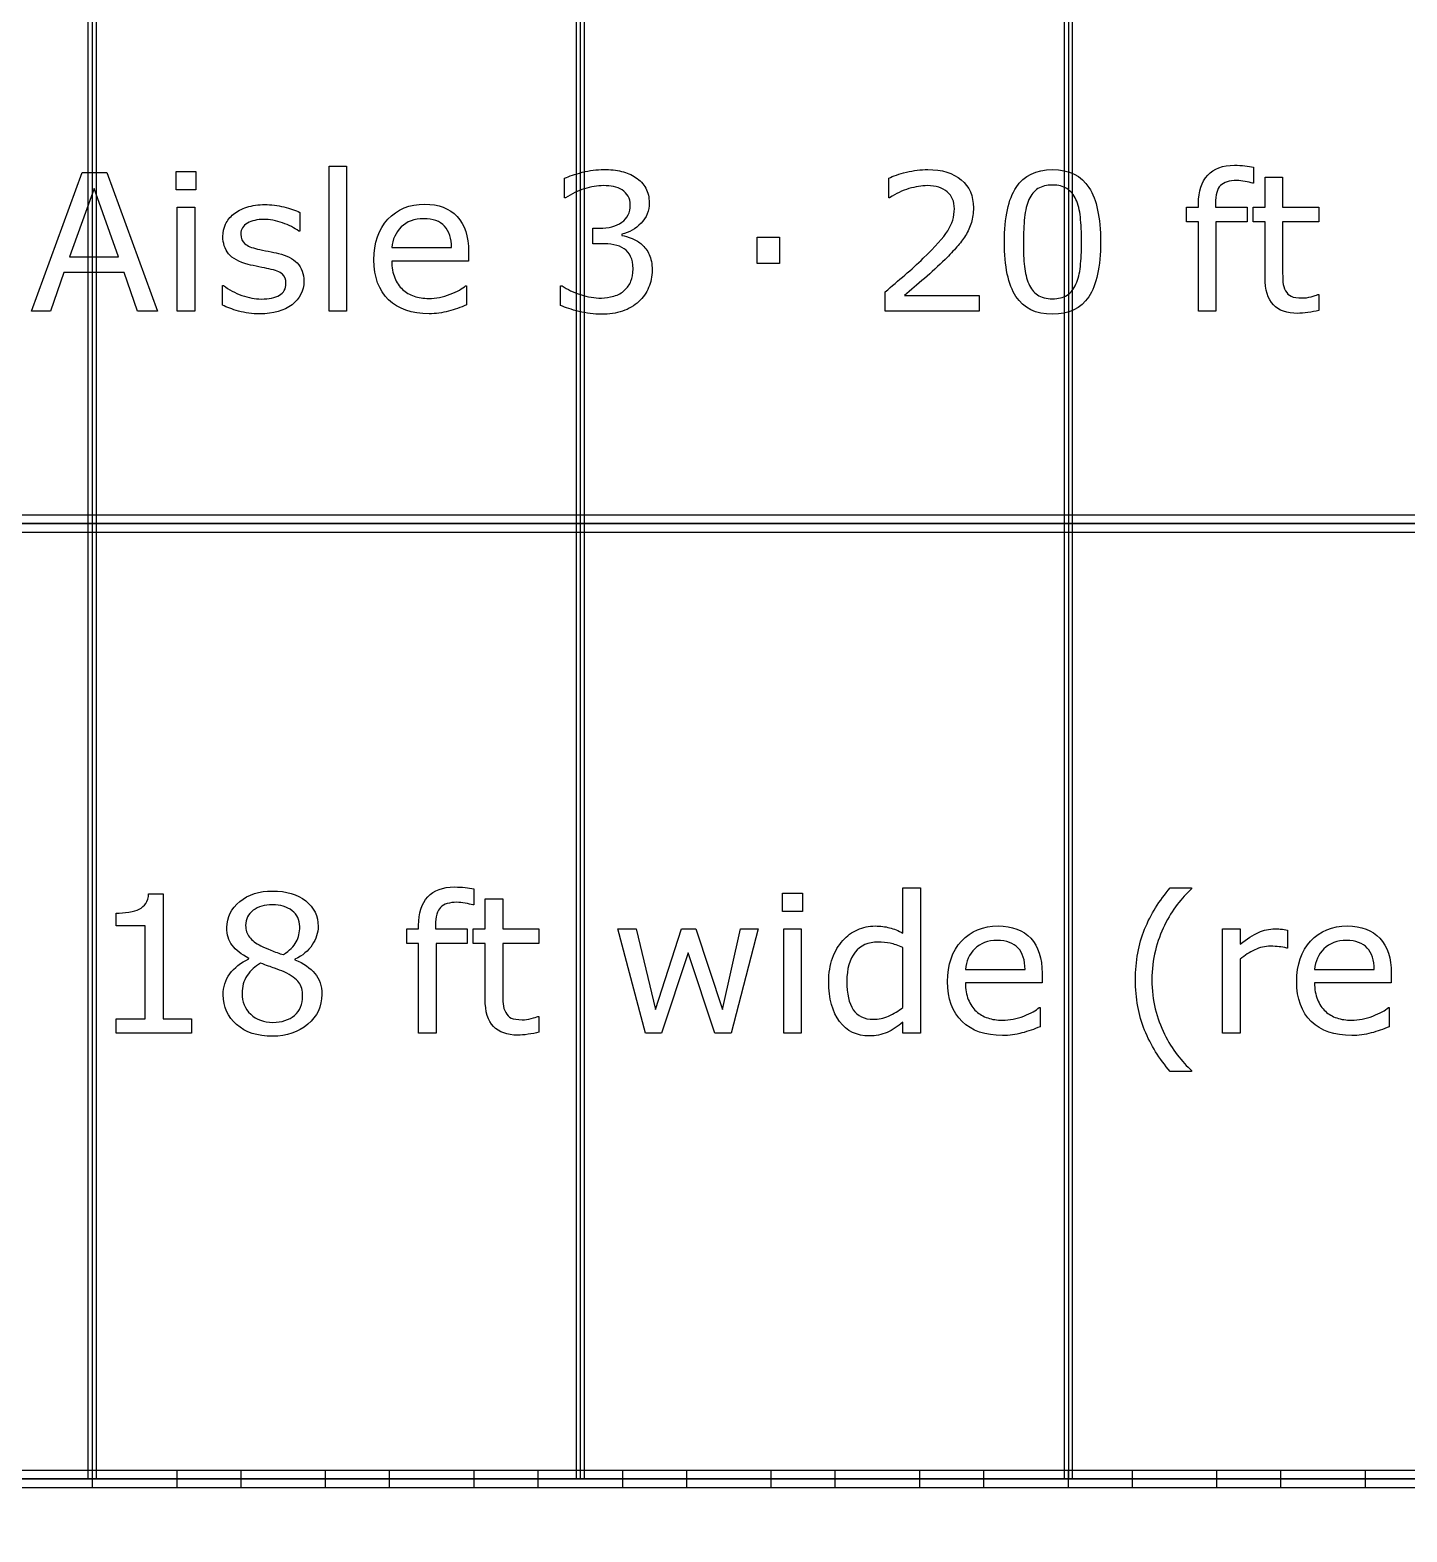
# Model space of a CAD drawing. Extents: x -13 to 750, y 12 to 2314.
# Drawn here: x 139.1 to 204, y 2009.4 to 2080.1 of the extents above; entities that cross this region are included whole.
import ezdxf

# ---------------------------------------------------------------- set-up
doc = ezdxf.new("R2010")
doc.units = 0
doc.layers.get('0').update_dxf_attribs({"linetype": 'CONTINUOUS'})

msp = doc.modelspace()

# ---------------------------------------------------------------- linework, layer by layer
at = {"color": 7}
for points in [[(141.80078, 2269.89), (141.80078, 2011.89), (142.19922, 2011.89), (142.19922, 2269.89)], [(164.80078, 2269.89), (164.80078, 2011.89), (165.19922, 2011.89), (165.19922, 2269.89)], [(187.80078, 2269.89), (187.80078, 2011.89), (188.19922, 2011.89), (188.19922, 2269.89)], [(44, 2082.89), (268, 2082.89), (268, 2056.89), (44, 2056.89)], [(153.9939, 2066.89), (153.16772, 2066.89), (153.16772, 2073.72789), (153.9939, 2073.72789)], [(145.073, 2066.89), (144.14575, 2066.89), (143.50415, 2068.71373), (140.67407, 2068.71373), (140.03247, 2066.89), (139.14917, 2066.89), (141.53101, 2073.43346), (142.69116, 2073.43346)], [(146.88794, 2072.62047), (145.9563, 2072.62047), (145.9563, 2073.4774), (146.88794, 2073.4774)], [(143.23608, 2069.4608), (142.08911, 2072.6732), (140.93774, 2069.4608)], [(146.83521, 2066.89), (146.00903, 2066.89), (146.00903, 2071.79869), (146.83521, 2071.79869)], [(174.38892, 2069.13561), (173.33862, 2069.13561), (173.33862, 2070.37926), (174.38892, 2070.37926)], [(189.51489, 2070.16393)], [(167.90261, 2070.04082)], [(151.97681, 2068.30504)], [(188.35912, 2068.16881)], [(43.599609, 2057.29039), (43.599609, 2011.48961), (268.40039, 2011.48961), (268.40039, 2057.29039)], [(44, 2056.89), (268, 2056.89), (268, 2011.89), (44, 2011.89)], [(44.400391, 2056.48961), (267.59961, 2056.48961), (267.59961, 2012.29039), (44.400391, 2012.29039)], [(175.46558, 2038.62047), (174.53394, 2038.62047), (174.53394, 2039.4774), (175.46558, 2039.4774)], [(151.78345, 2037.90855)], [(173.38696, 2037.79869), (172.10815, 2032.89), (171.34351, 2032.89), (170.08228, 2036.67369), (168.82983, 2032.89), (168.06958, 2032.89), (166.77759, 2037.79869), (167.63892, 2037.79869), (168.53979, 2033.99742), (169.76587, 2037.79869), (170.44702, 2037.79869), (171.70386, 2033.99742), (172.5564, 2037.79869)], [(175.41284, 2032.89), (174.58667, 2032.89), (174.58667, 2037.79869), (175.41284, 2037.79869)], [(151.91968, 2034.63023)], [(152.82495, 2034.71372)], [(180.20288, 2034.09847)], [(142, 2012.29039), (142, 2011.48961), (146, 2011.48961), (146, 2012.29039)], [(149, 2012.29039), (149, 2011.48961), (153, 2011.48961), (153, 2012.29039)], [(156, 2012.29039), (156, 2011.48961), (160, 2011.48961), (160, 2012.29039)], [(163, 2012.29039), (163, 2011.48961), (167, 2011.48961), (167, 2012.29039)], [(170, 2012.29039), (170, 2011.48961), (174, 2011.48961), (174, 2012.29039)], [(177, 2012.29039), (177, 2011.48961), (181, 2011.48961), (181, 2012.29039)], [(184, 2012.29039), (184, 2011.48961), (188, 2011.48961), (188, 2012.29039)], [(191, 2012.29039), (191, 2011.48961), (195, 2011.48961), (195, 2012.29039)], [(198, 2012.29039), (198, 2011.48961), (202, 2011.48961), (202, 2012.29039)], [(44, 2011.89), (268, 2011.89), (268, 1867.89), (44, 1867.89)]]:
    msp.add_lwpolyline(points, close=True, dxfattribs=at)
for points in [[(142, 2269.89), (142, 2011.89)], [(165, 2269.89), (165, 2011.89)], [(188, 2269.89), (188, 2011.89)], [(196.72637, 2073.68394), (196.72632, 2072.92809)], [(164.30784, 2072.23807), (164.26394, 2072.23807), (164.26394, 2073.15653)], [(179.57886, 2072.23814), (179.53496, 2072.23814), (179.53496, 2073.161)], [(197.26685, 2068.49395), (197.26685, 2071.10431), (196.70874, 2071.10431), (196.70874, 2071.79864), (197.26685, 2071.79864), (197.26685, 2073.20929), (198.09302, 2073.20929), (198.09302, 2071.79864), (199.7981, 2071.79864), (199.7981, 2071.10431), (198.09302, 2071.10431), (198.09302, 2068.86749)], [(196.72632, 2072.92809), (196.68242, 2072.92809)], [(194.92901, 2071.96564), (194.92901, 2071.79865), (196.41875, 2071.79865), (196.41875, 2071.10432), (194.95537, 2071.10432), (194.95537, 2066.89), (194.1292, 2066.89), (194.1292, 2071.10436), (193.57109, 2071.10436), (193.57109, 2071.79869), (194.1292, 2071.79869), (194.1292, 2071.96129)], [(151.7834, 2071.54822), (151.7834, 2070.66492), (151.7395, 2070.66492)], [(165.98216, 2070.07601), (165.58665, 2070.07601), (165.58665, 2070.8055), (165.89427, 2070.8055)], [(166.95778, 2070.52859), (166.95778, 2070.46709)], [(156.12085, 2069.89146), (158.93335, 2069.89146)], [(159.7375, 2069.70689), (159.73755, 2069.25865)], [(159.73755, 2069.25865), (156.12085, 2069.25865)], [(148.14038, 2067.18443), (148.14038, 2068.11168), (148.18428, 2068.11168)], [(159.59692, 2068.08971), (159.64082, 2068.08971), (159.64082, 2067.18883)], [(164.07495, 2067.16686), (164.07495, 2068.08531), (164.14085, 2068.08531)], [(183.802, 2066.89), (179.37231, 2066.89), (179.37231, 2067.80846)], [(180.28201, 2067.64146), (183.80203, 2067.64146), (183.802, 2066.89)], [(199.75417, 2067.67654), (199.79807, 2067.67654), (199.7981, 2066.93395)], [(180.20288, 2037.60093), (180.20288, 2039.72788), (181.02905, 2039.72788), (181.02905, 2032.89)], [(192.802, 2039.72789), (193.80835, 2039.72789), (193.80835, 2039.68399)], [(144.66431, 2039.45539), (145.34546, 2039.45539), (145.34546, 2033.55793), (146.6814, 2033.55793), (146.6814, 2032.89)], [(160.51978, 2034.49395), (160.51978, 2037.10431), (159.96167, 2037.10431), (159.96167, 2037.79864), (160.51978, 2037.79864), (160.51978, 2039.20929), (161.34595, 2039.20929), (161.34595, 2037.79864), (163.05103, 2037.79864), (163.05103, 2037.10431), (161.34595, 2037.10431), (161.34595, 2034.86749)], [(159.9793, 2039.68394), (159.97925, 2038.92809)], [(146.6814, 2032.89), (143.1394, 2032.89), (143.1394, 2033.55797), (144.50171, 2033.55797), (144.50171, 2037.94371), (143.1394, 2037.94371), (143.1394, 2038.54137)], [(159.97925, 2038.92809), (159.93535, 2038.92809)], [(158.18193, 2037.96564), (158.18193, 2037.79865), (159.67168, 2037.79865), (159.67168, 2037.10432), (158.2083, 2037.10432), (158.2083, 2032.89), (157.38213, 2032.89), (157.38213, 2037.10436), (156.82402, 2037.10436), (156.82402, 2037.79869), (157.38213, 2037.79869), (157.38213, 2037.96129)], [(196.09355, 2036.37486), (196.09355, 2032.89), (195.26737, 2032.89), (195.26737, 2037.79869), (196.09355, 2037.79869), (196.09355, 2037.07359)], [(198.33036, 2037.74589), (198.33032, 2036.89781)], [(180.20288, 2034.0985), (180.20288, 2036.91539)], [(198.33032, 2036.89781), (198.28642, 2036.89781)], [(149.38403, 2036.38365), (149.38403, 2036.41005)], [(151.55933, 2036.37489), (151.55933, 2036.34849)], [(183.14722, 2035.89146), (185.95972, 2035.89146)], [(186.76387, 2035.70689), (186.76392, 2035.25865)], [(199.60034, 2035.89146), (202.41284, 2035.89146)], [(203.217, 2035.70689), (203.21704, 2035.25865)], [(186.76392, 2035.25865), (183.14722, 2035.25865)], [(203.21704, 2035.25865), (199.60034, 2035.25865)], [(186.62329, 2034.08971), (186.66719, 2034.08971), (186.66719, 2033.18883)], [(203.07642, 2034.08971), (203.12032, 2034.08971), (203.12032, 2033.18883)], [(163.0071, 2033.67654), (163.051, 2033.67654), (163.05103, 2032.93395)], [(181.02905, 2032.89), (180.20288, 2032.89), (180.20288, 2033.40416)], [(193.80835, 2031.07945), (192.802, 2031.07945)], [(193.80835, 2031.12344), (193.80835, 2031.07945)]]:
    msp.add_lwpolyline(points, dxfattribs=at)
for points in [[(194.56426, 2073.30162), (194.8543, 2073.6151), (195.273243, 2073.77184), (195.82109, 2073.77184)], [(195.82109, 2073.77184), (196.005663, 2073.77184), (196.171193, 2073.76304), (196.31768, 2073.74544)], [(196.31768, 2073.74544), (196.467093, 2073.72784), (196.603323, 2073.70734), (196.72637, 2073.68394)], [(164.26394, 2073.15653), (164.471947, 2073.25907), (164.7488, 2073.35282), (165.0945, 2073.43778)], [(165.0945, 2073.43778), (165.443133, 2073.525673), (165.780047, 2073.56962), (166.10524, 2073.56962)], [(166.10524, 2073.56962), (166.42458, 2073.56962), (166.70583, 2073.54032), (166.94899, 2073.48172)], [(166.94899, 2073.48172), (167.192157, 2073.42312), (167.411883, 2073.32937), (167.60817, 2073.20047)], [(167.60817, 2073.20047), (167.81911, 2073.059843), (167.97878, 2072.88992), (168.08718, 2072.6907)], [(179.53496, 2073.161), (179.742967, 2073.263533), (180.019823, 2073.357283), (180.36553, 2073.44225)], [(180.36553, 2073.44225), (180.714163, 2073.52721), (181.051077, 2073.56969), (181.37627, 2073.56969)], [(181.37627, 2073.56969), (182.04717, 2073.56969), (182.57305, 2073.40709), (182.95391, 2073.08189)], [(182.95391, 2073.08189), (183.33477, 2072.75963), (183.5252, 2072.321643), (183.5252, 2071.76793)], [(185.53784, 2072.73033), (185.904053, 2073.28697), (186.475343, 2073.56529), (187.25171, 2073.56529)], [(187.25171, 2073.56529), (188.036863, 2073.56529), (188.609617, 2073.282577), (188.96997, 2072.71715)], [(194.1292, 2071.96129), (194.1292, 2072.544297), (194.27422, 2072.991073), (194.56426, 2073.30162)], [(195.93975, 2073.05109), (195.585257, 2073.05109), (195.327443, 2072.97199), (195.16631, 2072.81379)], [(196.32647, 2073.00719), (196.179983, 2073.036457), (196.051077, 2073.05109), (195.93975, 2073.05109)], [(196.68242, 2072.92809), (196.5916, 2072.954423), (196.47295, 2072.98079), (196.32647, 2073.00719)], [(165.19554, 2072.65995), (164.88206, 2072.560343), (164.58616, 2072.419717), (164.30784, 2072.23807)], [(166.08323, 2072.80936), (165.80491, 2072.80936), (165.509013, 2072.759557), (165.19554, 2072.65995)], [(166.57102, 2072.76546), (166.427467, 2072.794727), (166.26487, 2072.80936), (166.08323, 2072.80936)], [(166.97532, 2072.60726), (166.849347, 2072.683427), (166.71458, 2072.73616), (166.57102, 2072.76546)], [(167.25657, 2072.31282), (167.18919, 2072.43294), (167.09544, 2072.531087), (166.97532, 2072.60726)], [(167.35765, 2071.89974), (167.35765, 2072.05794), (167.323957, 2072.195633), (167.25657, 2072.31282)], [(168.08718, 2072.6907), (168.19558, 2072.49148), (168.24978, 2072.25857), (168.24978, 2071.99197)], [(180.48853, 2072.66881), (180.177983, 2072.575057), (179.87476, 2072.4315), (179.57886, 2072.23814)], [(181.35425, 2072.80943), (181.08765, 2072.80943), (180.799077, 2072.762557), (180.48853, 2072.66881)], [(182.29028, 2072.51939), (182.067627, 2072.71275), (181.755617, 2072.80943), (181.35425, 2072.80943)], [(182.62866, 2071.72398), (182.62866, 2072.063827), (182.515867, 2072.328963), (182.29028, 2072.51939)], [(184.98853, 2070.15514), (184.98853, 2071.318227), (185.171633, 2072.176623), (185.53784, 2072.73033)], [(186.56616, 2072.66881), (186.387453, 2072.55455), (186.245363, 2072.381697), (186.13989, 2072.15025)], [(187.25171, 2072.8402), (186.976317, 2072.8402), (186.7478, 2072.78307), (186.56616, 2072.66881)], [(187.93286, 2072.66881), (187.75708, 2072.78307), (187.53003, 2072.8402), (187.25171, 2072.8402)], [(188.35474, 2072.15904), (188.2522, 2072.384627), (188.111573, 2072.55455), (187.93286, 2072.66881)], [(188.96997, 2072.71715), (189.33325, 2072.15465), (189.51489, 2071.303577), (189.51489, 2070.16393)], [(195.16631, 2072.81379), (195.00811, 2072.658517), (194.92901, 2072.3758), (194.92901, 2071.96564)], [(148.66767, 2071.46912), (148.831737, 2071.606813), (149.039747, 2071.715213), (149.2917, 2071.79432)], [(149.2917, 2071.79432), (149.54658, 2071.876347), (149.83076, 2071.91736), (150.14424, 2071.91736)], [(150.14424, 2071.91736), (150.437207, 2071.91736), (150.733103, 2071.88074), (151.03193, 2071.8075)], [(151.03193, 2071.8075), (151.33369, 2071.737187), (151.58418, 2071.65076), (151.7834, 2071.54822)], [(155.93623, 2071.2274), (156.375683, 2071.69908), (156.95283, 2071.93492), (157.66767, 2071.93492)], [(157.66767, 2071.93492), (158.329783, 2071.93492), (158.83955, 2071.74156), (159.19697, 2071.35484)], [(166.95774, 2071.08235), (167.224347, 2071.26985), (167.35765, 2071.542313), (167.35765, 2071.89974)], [(168.24978, 2071.99197), (168.24978, 2071.62869), (168.120873, 2071.31082), (167.86306, 2071.03836)], [(182.31665, 2070.68248), (182.524657, 2071.004747), (182.62866, 2071.351913), (182.62866, 2071.72398)], [(183.5252, 2071.76793), (183.5252, 2071.518903), (183.492967, 2071.285993), (183.4285, 2071.0692)], [(186.13989, 2072.15025), (186.040283, 2071.933457), (185.971437, 2071.650743), (185.93335, 2071.30211)], [(188.56567, 2071.32408), (188.530537, 2071.652207), (188.460227, 2071.930527), (188.35474, 2072.15904)], [(148.1623, 2070.41883), (148.1623, 2070.620977), (148.203317, 2070.811407), (148.28535, 2070.99012)], [(148.28535, 2070.99012), (148.37031, 2071.168827), (148.49775, 2071.328493), (148.66767, 2071.46912)], [(149.31812, 2071.04285), (149.110107, 2070.928597), (149.0061, 2070.75721), (149.0061, 2070.52869)], [(150.08276, 2071.21863), (149.781007, 2071.21863), (149.526127, 2071.160037), (149.31812, 2071.04285)], [(150.97046, 2071.05604), (150.6687, 2071.164433), (150.3728, 2071.21863), (150.08276, 2071.21863)], [(151.7395, 2070.66492), (151.528567, 2070.820193), (151.27222, 2070.950567), (150.97046, 2071.05604)], [(155.28144, 2069.31578), (155.28144, 2070.118513), (155.499703, 2070.75572), (155.93623, 2071.2274)], [(156.5647, 2070.86266), (156.303953, 2070.601913), (156.156003, 2070.27818), (156.12085, 2069.89146)], [(157.62378, 2071.25377), (157.1814, 2071.25377), (156.828373, 2071.1234), (156.5647, 2070.86266)], [(158.60376, 2070.89781), (158.389893, 2071.135117), (158.063233, 2071.25377), (157.62378, 2071.25377)], [(158.93335, 2069.89146), (158.930683, 2070.32506), (158.82082, 2070.66051), (158.60376, 2070.89781)], [(159.19697, 2071.35484), (159.557323, 2070.968127), (159.7375, 2070.41881), (159.7375, 2069.70689)], [(165.89427, 2070.8055), (166.339583, 2070.8055), (166.694073, 2070.897783), (166.95774, 2071.08235)], [(167.86306, 2071.03836), (167.608173, 2070.768827), (167.306413, 2070.598903), (166.95778, 2070.52859)], [(183.4285, 2071.0692), (183.366967, 2070.855333), (183.27468, 2070.65172), (183.15164, 2070.45836)], [(185.93335, 2071.30211), (185.898217, 2070.953477), (185.88065, 2070.571153), (185.88065, 2070.15514)], [(188.62277, 2070.16393), (188.62277, 2070.609237), (188.603737, 2070.995953), (188.56567, 2071.32408)], [(148.43037, 2069.60145), (148.251657, 2069.824103), (148.1623, 2070.096563), (148.1623, 2070.41883)], [(149.0061, 2070.52869), (149.0061, 2070.326543), (149.06909, 2070.1742), (149.19507, 2070.07166)], [(166.95778, 2070.46709), (167.098407, 2070.443623), (167.25954, 2070.393817), (167.44118, 2070.31767)], [(167.44118, 2070.31767), (167.62282, 2070.24443), (167.77663, 2070.152147), (167.90261, 2070.04082)], [(181.16089, 2069.38609), (181.72339, 2069.931017), (182.108643, 2070.363147), (182.31665, 2070.68248)], [(183.15164, 2070.45836), (183.03738, 2070.27672), (182.902613, 2070.09801), (182.74734, 2069.92223)], [(185.52905, 2067.58873), (185.168703, 2068.14537), (184.98853, 2069.00084), (184.98853, 2070.15514)], [(185.88065, 2070.15514), (185.88065, 2069.698107), (185.89675, 2069.31578), (185.92895, 2069.00816)], [(188.56567, 2069.00377), (188.603737, 2069.326037), (188.62277, 2069.712757), (188.62277, 2070.16393)], [(189.51489, 2070.16393), (189.51489, 2068.989123), (189.33032, 2068.12633), (188.96118, 2067.57555)], [(149.34883, 2069.10047), (148.918163, 2069.21473), (148.61201, 2069.381723), (148.43037, 2069.60145)], [(149.19507, 2070.07166), (149.318117, 2069.96912), (149.517333, 2069.885623), (149.79272, 2069.82117)], [(149.79272, 2069.82117), (149.945067, 2069.786037), (150.11499, 2069.75088), (150.30249, 2069.7157)], [(150.30249, 2069.7157), (150.492917, 2069.680567), (150.65112, 2069.648333), (150.7771, 2069.619)], [(150.7771, 2069.619), (151.160887, 2069.531113), (151.456783, 2069.380237), (151.66479, 2069.16637)], [(166.5886, 2070.02331), (166.4011, 2070.058443), (166.198953, 2070.07601), (165.98216, 2070.07601)], [(167.06761, 2069.83874), (166.93577, 2069.92956), (166.7761, 2069.991083), (166.5886, 2070.02331)], [(167.37522, 2069.47399), (167.30198, 2069.629263), (167.199443, 2069.750847), (167.06761, 2069.83874)], [(167.48948, 2068.89392), (167.48948, 2069.128293), (167.451393, 2069.32165), (167.37522, 2069.47399)], [(167.90259, 2070.04088), (168.043217, 2069.9149), (168.15894, 2069.756697), (168.24976, 2069.56627)], [(168.24976, 2069.56627), (168.34058, 2069.375843), (168.38599, 2069.12975), (168.38599, 2068.82799)], [(182.74734, 2069.92223), (182.595, 2069.746443), (182.408967, 2069.551617), (182.18924, 2069.33775)], [(149.86299, 2068.98621), (149.67549, 2069.021343), (149.504103, 2069.05943), (149.34883, 2069.10047)], [(150.32441, 2068.89391), (150.207223, 2068.92031), (150.053417, 2068.951077), (149.86299, 2068.98621)], [(150.96601, 2068.63902), (150.854683, 2068.738633), (150.640817, 2068.823597), (150.32441, 2068.89391)], [(151.66479, 2069.16637), (151.872803, 2068.94957), (151.97681, 2068.66246), (151.97681, 2068.30504)], [(155.96699, 2067.43492), (155.509957, 2067.877307), (155.28144, 2068.50426), (155.28144, 2069.31578)], [(156.12085, 2069.25865), (156.12085, 2068.956897), (156.16626, 2068.693227), (156.25708, 2068.46764)], [(167.38841, 2068.30505), (167.45579, 2068.460323), (167.48948, 2068.656613), (167.48948, 2068.89392)], [(168.38599, 2068.82799), (168.38599, 2068.529163), (168.33179, 2068.255237), (168.22339, 2068.00621)], [(180.29517, 2068.59947), (180.605717, 2068.863143), (180.89429, 2069.12535), (181.16089, 2069.38609)], [(182.18924, 2069.33775), (181.87576, 2069.030137), (181.55203, 2068.73131), (181.21805, 2068.44127)], [(185.92895, 2069.00816), (185.96115, 2068.700547), (186.029997, 2068.425157), (186.13549, 2068.18199)], [(188.35913, 2068.16881), (188.46167, 2068.406117), (188.530517, 2068.684437), (188.56567, 2069.00377)], [(198.09302, 2068.86749), (198.09302, 2068.609677), (198.098887, 2068.407527), (198.11062, 2068.26104)], [(148.18428, 2068.11168), (148.44502, 2067.915393), (148.735057, 2067.758653), (149.05439, 2067.64146)], [(150.82539, 2067.64586), (151.03047, 2067.763047), (151.13301, 2067.947617), (151.13301, 2068.19957)], [(151.13301, 2068.19957), (151.13301, 2068.39293), (151.077343, 2068.539413), (150.96601, 2068.63902)], [(151.97681, 2068.30504), (151.97681, 2067.8568), (151.790773, 2067.489123), (151.4187, 2067.20201)], [(156.25708, 2068.46764), (156.3479, 2068.24498), (156.472413, 2068.061873), (156.63062, 2067.91832)], [(158.87183, 2067.6942), (159.21167, 2067.828967), (159.453367, 2067.960803), (159.59692, 2068.08971)], [(164.14085, 2068.08531), (164.38987, 2067.92125), (164.68284, 2067.78502), (165.01976, 2067.67662)], [(167.08958, 2067.87878), (167.224347, 2068.007687), (167.323957, 2068.149777), (167.38841, 2068.30505)], [(179.37231, 2067.80846), (179.67993, 2068.072127), (179.98755, 2068.335797), (180.29517, 2068.59947)], [(181.21805, 2068.44127), (180.884063, 2068.154163), (180.57205, 2067.88756), (180.28201, 2067.64146)], [(186.13549, 2068.18199), (186.23217, 2067.953477), (186.3684, 2067.77916), (186.54418, 2067.65904)], [(187.93725, 2067.65025), (188.11889, 2067.76451), (188.259513, 2067.937363), (188.35912, 2068.16881)], [(197.65796, 2067.19757), (197.39722, 2067.467097), (197.26685, 2067.899223), (197.26685, 2068.49395)], [(198.11062, 2068.26104), (198.122353, 2068.117487), (198.163367, 2067.982723), (198.23366, 2067.85675)], [(149.05439, 2067.64146), (149.37373, 2067.527207), (149.679883, 2067.47008), (149.97285, 2067.47008)], [(149.97285, 2067.47008), (150.33613, 2067.47008), (150.62031, 2067.528673), (150.82539, 2067.64586)], [(157.87422, 2066.77574), (157.059767, 2066.77574), (156.424023, 2066.995467), (155.96699, 2067.43492)], [(156.63062, 2067.91832), (156.78296, 2067.777693), (156.963133, 2067.672223), (157.17114, 2067.60191)], [(157.17114, 2067.60191), (157.38208, 2067.531603), (157.613527, 2067.49645), (157.86548, 2067.49645)], [(157.86548, 2067.49645), (158.199467, 2067.49645), (158.534917, 2067.562367), (158.87183, 2067.6942)], [(165.01976, 2067.67662), (165.356673, 2067.56822), (165.681867, 2067.51402), (165.99534, 2067.51402)], [(165.99534, 2067.51402), (166.179913, 2067.51402), (166.376203, 2067.544787), (166.58421, 2067.60632)], [(166.58421, 2067.60632), (166.792217, 2067.667853), (166.960673, 2067.758673), (167.08958, 2067.87878)], [(167.76636, 2067.35582), (167.546633, 2067.15074), (167.287357, 2066.998397), (166.98853, 2066.89879)], [(168.22339, 2068.00621), (168.11499, 2067.75719), (167.962647, 2067.540393), (167.76636, 2067.35582)], [(187.25171, 2066.75377), (186.46655, 2066.75377), (185.89233, 2067.03209), (185.52905, 2067.58873)], [(186.54418, 2067.65904), (186.722893, 2067.538927), (186.958733, 2067.47887), (187.2517, 2067.47887)], [(187.2517, 2067.47887), (187.527087, 2067.47887), (187.755603, 2067.535997), (187.93725, 2067.65025)], [(188.96118, 2067.57555), (188.594973, 2067.027697), (188.02515, 2066.75377), (187.25171, 2066.75377)], [(198.23366, 2067.85675), (198.298127, 2067.739563), (198.386017, 2067.653137), (198.49733, 2067.59747)], [(198.49733, 2067.59747), (198.61159, 2067.544737), (198.784443, 2067.51837), (199.01589, 2067.51837)], [(199.01589, 2067.51837), (199.150657, 2067.51837), (199.29128, 2067.537403), (199.43776, 2067.57547)], [(199.43776, 2067.57547), (199.584247, 2067.61647), (199.689717, 2067.65016), (199.75417, 2067.67654)], [(148.90063, 2066.89879), (148.598877, 2066.986683), (148.34546, 2067.081897), (148.14038, 2067.18443)], [(149.90259, 2066.77135), (149.53931, 2066.77135), (149.205323, 2066.81383), (148.90063, 2066.89879)], [(151.4187, 2067.20201), (151.04956, 2066.914903), (150.54419, 2066.77135), (149.90259, 2066.77135)], [(158.78828, 2066.89439), (158.49824, 2066.81529), (158.193553, 2066.77574), (157.87422, 2066.77574)], [(159.64082, 2067.18883), (159.3625, 2067.071643), (159.07832, 2066.973497), (158.78828, 2066.89439)], [(164.94067, 2066.88561), (164.58911, 2066.97057), (164.300537, 2067.06432), (164.07495, 2067.16686)], [(166.01294, 2066.75377), (165.64966, 2066.75377), (165.292237, 2066.797717), (164.94067, 2066.88561)], [(166.98853, 2066.89879), (166.69263, 2066.80211), (166.367433, 2066.75377), (166.01294, 2066.75377)], [(198.80054, 2066.79327), (198.29956, 2066.79327), (197.9187, 2066.928037), (197.65796, 2067.19757)], [(199.28833, 2066.83287), (199.10669, 2066.80647), (198.944093, 2066.79327), (198.80054, 2066.79327)], [(199.7981, 2066.93395), (199.642827, 2066.89295), (199.472903, 2066.859257), (199.28833, 2066.83287)], [(157.81719, 2039.30162), (158.10723, 2039.6151), (158.526173, 2039.77184), (159.07402, 2039.77184)], [(159.07402, 2039.77184), (159.258593, 2039.77184), (159.424123, 2039.76304), (159.57061, 2039.74544)], [(159.57061, 2039.74544), (159.720023, 2039.72784), (159.856253, 2039.70734), (159.9793, 2039.68394)], [(191.59351, 2037.78111), (191.880617, 2038.484237), (192.283447, 2039.133163), (192.802, 2039.72789)], [(144.52808, 2038.99836), (144.60718, 2039.11262), (144.65259, 2039.264963), (144.66431, 2039.45539)], [(148.35132, 2037.86024), (148.35132, 2038.352433), (148.553467, 2038.76259), (148.95776, 2039.09071)], [(148.95776, 2039.09071), (149.36206, 2039.418837), (149.87622, 2039.5829), (150.50024, 2039.5829)], [(150.50024, 2039.5829), (151.15356, 2039.5829), (151.675047, 2039.426163), (152.0647, 2039.11269)], [(152.0647, 2039.11269), (152.454347, 2038.79921), (152.64917, 2038.40077), (152.64917, 2037.91737)], [(157.38213, 2037.96129), (157.38213, 2038.544297), (157.52715, 2038.991073), (157.81719, 2039.30162)], [(159.19268, 2039.05109), (158.838187, 2039.05109), (158.580373, 2038.97199), (158.41924, 2038.81379)], [(159.5794, 2039.00719), (159.432913, 2039.036457), (159.304007, 2039.05109), (159.19268, 2039.05109)], [(193.80835, 2039.68399), (193.571043, 2039.470117), (193.343993, 2039.222557), (193.1272, 2038.94131)], [(143.1394, 2038.54137), (143.323973, 2038.54137), (143.52173, 2038.556003), (143.73267, 2038.58527)], [(143.73267, 2038.58527), (143.943603, 2038.61747), (144.10327, 2038.66288), (144.21167, 2038.7215)], [(144.21167, 2038.7215), (144.346437, 2038.794747), (144.451907, 2038.887033), (144.52808, 2038.99836)], [(149.58618, 2038.6732), (149.351807, 2038.49742), (149.23462, 2038.260117), (149.23462, 2037.96129)], [(150.49585, 2038.93688), (150.12671, 2038.93688), (149.823487, 2038.848987), (149.58618, 2038.6732)], [(151.4187, 2038.65563), (151.178467, 2038.84313), (150.87085, 2038.93688), (150.49585, 2038.93688)], [(151.78345, 2037.90855), (151.78345, 2038.22203), (151.661867, 2038.471057), (151.4187, 2038.65563)], [(158.41924, 2038.81379), (158.261033, 2038.658517), (158.18193, 2038.3758), (158.18193, 2037.96564)], [(159.93535, 2038.92809), (159.84453, 2038.954423), (159.72588, 2038.98079), (159.5794, 2039.00719)], [(193.1272, 2038.94131), (192.913333, 2038.66299), (192.714113, 2038.337793), (192.52954, 2037.96572)], [(148.60181, 2037.02528), (148.434817, 2037.24794), (148.35132, 2037.52626), (148.35132, 2037.86024)], [(149.23462, 2037.96129), (149.23462, 2037.75035), (149.293213, 2037.567243), (149.4104, 2037.41197)], [(151.61646, 2037.18785), (151.727787, 2037.395857), (151.78345, 2037.63609), (151.78345, 2037.90855)], [(152.64917, 2037.91737), (152.64917, 2037.621477), (152.556883, 2037.329973), (152.37231, 2037.04286)], [(177.36841, 2037.24938), (177.56763, 2037.472033), (177.799073, 2037.641953), (178.06274, 2037.75914)], [(178.06274, 2037.75914), (178.329347, 2037.876327), (178.60474, 2037.93492), (178.88892, 2037.93492)], [(178.88892, 2037.93492), (179.146727, 2037.93492), (179.37524, 2037.907087), (179.57446, 2037.85142)], [(179.57446, 2037.85142), (179.77368, 2037.798687), (179.983153, 2037.71519), (180.20288, 2037.60093)], [(182.9626, 2037.2274), (183.402053, 2037.69908), (183.9792, 2037.93492), (184.69404, 2037.93492)], [(184.69404, 2037.93492), (185.356153, 2037.93492), (185.86592, 2037.74156), (186.22334, 2037.35484)], [(191.16284, 2035.40367), (191.16284, 2036.28551), (191.306397, 2037.07799), (191.59351, 2037.78111)], [(192.52954, 2037.96572), (192.35376, 2037.605373), (192.210207, 2037.208403), (192.09888, 2036.77481)], [(196.09355, 2037.07359), (196.42167, 2037.337263), (196.710243, 2037.5233), (196.95927, 2037.6317)], [(196.95927, 2037.6317), (197.211223, 2037.743027), (197.46757, 2037.79869), (197.72831, 2037.79869)], [(197.72831, 2037.79869), (197.871863, 2037.79869), (197.975867, 2037.79429), (198.04032, 2037.78549)], [(198.04032, 2037.78549), (198.104787, 2037.77949), (198.201467, 2037.76629), (198.33036, 2037.74589)], [(199.41573, 2037.2274), (199.855183, 2037.69908), (200.432333, 2037.93492), (201.14718, 2037.93492)], [(201.14718, 2037.93492), (201.809287, 2037.93492), (202.31905, 2037.74156), (202.67647, 2037.35484)], [(149.38403, 2036.41005), (149.03247, 2036.59755), (148.77173, 2036.802627), (148.60181, 2037.02528)], [(149.4104, 2037.41197), (149.53052, 2037.25963), (149.710697, 2037.1234), (149.95093, 2037.00328)], [(149.95093, 2037.00328), (150.05933, 2036.950547), (150.214603, 2036.8817), (150.41675, 2036.79674)], [(151.0144, 2036.5858), (151.30444, 2036.77916), (151.505127, 2036.979843), (151.61646, 2037.18785)], [(152.37231, 2037.04286), (152.187743, 2036.75868), (151.91675, 2036.536023), (151.55933, 2036.37489)], [(176.88501, 2036.41881), (177.00513, 2036.744003), (177.166263, 2037.02086), (177.36841, 2037.24938)], [(179.02954, 2037.17903), (178.566653, 2037.17903), (178.206303, 2037.017897), (177.94849, 2036.69563)], [(179.60522, 2037.12193), (179.42944, 2037.159997), (179.237547, 2037.17903), (179.02954, 2037.17903)], [(180.20288, 2036.91539), (179.980227, 2037.014997), (179.781007, 2037.083843), (179.60522, 2037.12193)], [(182.30781, 2035.31578), (182.30781, 2036.118513), (182.526073, 2036.75572), (182.9626, 2037.2274)], [(184.65015, 2037.25377), (184.207763, 2037.25377), (183.854733, 2037.1234), (183.59106, 2036.86266)], [(185.63013, 2036.89781), (185.416263, 2037.135117), (185.089603, 2037.25377), (184.65015, 2037.25377)], [(185.95972, 2035.89146), (185.957053, 2036.32506), (185.84719, 2036.66051), (185.63013, 2036.89781)], [(186.22334, 2037.35484), (186.583693, 2036.968127), (186.76387, 2036.41881), (186.76387, 2035.70689)], [(197.51737, 2036.98131), (197.26249, 2036.98131), (197.016397, 2036.92418), (196.77909, 2036.80992)], [(197.92607, 2036.95931), (197.81181, 2036.973977), (197.675577, 2036.98131), (197.51737, 2036.98131)], [(198.28642, 2036.89781), (198.163373, 2036.927077), (198.043257, 2036.947577), (197.92607, 2036.95931)], [(198.76095, 2035.31578), (198.76095, 2036.118513), (198.97921, 2036.75572), (199.41573, 2037.2274)], [(201.10327, 2037.25377), (200.66089, 2037.25377), (200.307863, 2037.1234), (200.04419, 2036.86266)], [(202.08325, 2036.89781), (201.869383, 2037.135117), (201.542723, 2037.25377), (201.10327, 2037.25377)], [(202.41284, 2035.89146), (202.410173, 2036.32506), (202.30031, 2036.66051), (202.08325, 2036.89781)], [(202.67647, 2037.35484), (203.036823, 2036.968127), (203.217, 2036.41881), (203.217, 2035.70689)], [(148.49194, 2035.68053), (148.70288, 2035.97643), (149.000243, 2036.210803), (149.38403, 2036.38365)], [(150.41675, 2036.79674), (150.62183, 2036.71178), (150.821047, 2036.641467), (151.0144, 2036.5858)], [(151.55933, 2036.34849), (151.969483, 2036.172703), (152.28296, 2035.955907), (152.49976, 2035.6981)], [(176.70923, 2035.30699), (176.70923, 2035.72301), (176.767823, 2036.093617), (176.88501, 2036.41881)], [(177.94849, 2036.69563), (177.690677, 2036.37337), (177.56177, 2035.91634), (177.56177, 2035.32454)], [(183.59106, 2036.86266), (183.33032, 2036.601913), (183.182373, 2036.27818), (183.14722, 2035.89146)], [(192.09888, 2036.77481), (191.99048, 2036.341217), (191.93628, 2035.884183), (191.93628, 2035.40371)], [(196.77909, 2036.80992), (196.54179, 2036.698593), (196.313277, 2036.553573), (196.09355, 2036.37486)], [(200.04419, 2036.86266), (199.78345, 2036.601913), (199.6355, 2036.27818), (199.60034, 2035.89146)], [(148.17554, 2034.69615), (148.17554, 2035.05943), (148.281007, 2035.387557), (148.49194, 2035.68053)], [(149.30054, 2035.59703), (149.142333, 2035.350937), (149.06323, 2035.072617), (149.06323, 2034.76207)], [(149.93774, 2036.1815), (149.674073, 2036.037947), (149.461673, 2035.843123), (149.30054, 2035.59703)], [(150.59253, 2035.94859), (150.42847, 2036.004257), (150.210207, 2036.081893), (149.93774, 2036.1815)], [(151.04517, 2035.76842), (150.90747, 2035.832887), (150.75659, 2035.892943), (150.59253, 2035.94859)], [(151.7395, 2035.27623), (151.622313, 2035.44029), (151.39087, 2035.604353), (151.04517, 2035.76842)], [(152.49976, 2035.6981), (152.716553, 2035.440287), (152.82495, 2035.11216), (152.82495, 2034.71372)], [(151.91968, 2034.63023), (151.91968, 2034.899763), (151.85962, 2035.115097), (151.7395, 2035.27623)], [(161.34595, 2034.86749), (161.34595, 2034.609677), (161.351817, 2034.407527), (161.36355, 2034.26104)], [(177.22339, 2033.43053), (176.880617, 2033.881703), (176.70923, 2034.50719), (176.70923, 2035.30699)], [(177.56177, 2035.32454), (177.56177, 2034.741533), (177.66138, 2034.297687), (177.8606, 2033.993)], [(182.99336, 2033.43492), (182.536327, 2033.877307), (182.30781, 2034.50426), (182.30781, 2035.31578)], [(183.14722, 2035.25865), (183.14722, 2034.956897), (183.19263, 2034.693227), (183.28345, 2034.46764)], [(191.59351, 2033.02623), (191.306397, 2033.729357), (191.16284, 2034.521837), (191.16284, 2035.40367)], [(191.93628, 2035.40371), (191.93628, 2034.902737), (191.989013, 2034.44424), (192.09448, 2034.02822)], [(199.44649, 2033.43492), (198.989463, 2033.877307), (198.76095, 2034.50426), (198.76095, 2035.31578)], [(199.60034, 2035.25865), (199.60034, 2034.956897), (199.64575, 2034.693227), (199.73657, 2034.46764)], [(148.80396, 2033.2899), (148.385013, 2033.656113), (148.17554, 2034.124863), (148.17554, 2034.69615)], [(149.06323, 2034.76207), (149.06323, 2034.366563), (149.19946, 2034.039903), (149.47192, 2033.78209)], [(151.53296, 2033.72496), (151.790773, 2033.944687), (151.91968, 2034.246443), (151.91968, 2034.63023)], [(152.82495, 2034.71373), (152.82495, 2034.148303), (152.60376, 2033.67809), (152.16138, 2033.30309)], [(160.91089, 2033.19757), (160.65015, 2033.467097), (160.51978, 2033.899223), (160.51978, 2034.49395)], [(161.36355, 2034.26104), (161.375283, 2034.117487), (161.416297, 2033.982723), (161.48659, 2033.85675)], [(179.53052, 2033.69417), (179.770753, 2033.799637), (179.994873, 2033.934403), (180.20288, 2034.09847)], [(183.28345, 2034.46764), (183.37427, 2034.24498), (183.49878, 2034.061873), (183.65698, 2033.91832)], [(185.89819, 2033.6942), (186.238037, 2033.828967), (186.479737, 2033.960803), (186.62329, 2034.08971)], [(199.73657, 2034.46764), (199.82739, 2034.24498), (199.951903, 2034.061873), (200.11011, 2033.91832)], [(202.35132, 2033.6942), (202.69116, 2033.828967), (202.93286, 2033.960803), (203.07642, 2034.08971)], [(149.47192, 2033.78209), (149.744387, 2033.524277), (150.09009, 2033.39537), (150.50903, 2033.39537)], [(150.50903, 2033.39537), (150.936763, 2033.39537), (151.278073, 2033.505233), (151.53296, 2033.72496)], [(161.48659, 2033.85675), (161.551057, 2033.739563), (161.638947, 2033.653137), (161.75026, 2033.59747)], [(161.75026, 2033.59747), (161.86452, 2033.544737), (162.037373, 2033.51837), (162.26882, 2033.51837)], [(162.26882, 2033.51837), (162.403587, 2033.51837), (162.54421, 2033.537403), (162.69069, 2033.57547)], [(162.69069, 2033.57547), (162.837177, 2033.61647), (162.942647, 2033.65016), (163.0071, 2033.67654)], [(178.62085, 2032.75377), (178.03491, 2032.75377), (177.56909, 2032.979357), (177.22339, 2033.43053)], [(177.8606, 2033.993), (178.059813, 2033.69124), (178.379147, 2033.54036), (178.8186, 2033.54036)], [(178.8186, 2033.54036), (179.05298, 2033.54036), (179.290287, 2033.59163), (179.53052, 2033.69417)], [(180.20288, 2033.40416), (179.965573, 2033.19908), (179.718017, 2033.039413), (179.46021, 2032.92516)], [(184.90058, 2032.77574), (184.086133, 2032.77574), (183.450393, 2032.995467), (182.99336, 2033.43492)], [(183.65698, 2033.91832), (183.809327, 2033.777693), (183.989503, 2033.672223), (184.19751, 2033.60191)], [(184.19751, 2033.60191), (184.40845, 2033.531603), (184.639897, 2033.49645), (184.89185, 2033.49645)], [(184.89185, 2033.49645), (185.22583, 2033.49645), (185.561277, 2033.562367), (185.89819, 2033.6942)], [(192.09448, 2034.02822), (192.20288, 2033.612207), (192.3479, 2033.2167), (192.52954, 2032.8417)], [(201.35372, 2032.77574), (200.539267, 2032.77574), (199.903523, 2032.995467), (199.44649, 2033.43492)], [(200.11011, 2033.91832), (200.26245, 2033.777693), (200.442623, 2033.672223), (200.65063, 2033.60191)], [(200.65063, 2033.60191), (200.86157, 2033.531603), (201.093017, 2033.49645), (201.34497, 2033.49645)], [(201.34497, 2033.49645), (201.678957, 2033.49645), (202.014407, 2033.562367), (202.35132, 2033.6942)], [(150.50024, 2032.74059), (149.79126, 2032.74059), (149.225833, 2032.923693), (148.80396, 2033.2899)], [(152.16138, 2033.30309), (151.721927, 2032.92809), (151.168213, 2032.74059), (150.50024, 2032.74059)], [(162.05347, 2032.79327), (161.55249, 2032.79327), (161.17163, 2032.928037), (160.91089, 2033.19757)], [(162.54126, 2032.83287), (162.35962, 2032.80647), (162.197023, 2032.79327), (162.05347, 2032.79327)], [(163.05103, 2032.93395), (162.895757, 2032.89295), (162.725833, 2032.859257), (162.54126, 2032.83287)], [(179.46021, 2032.92516), (179.202397, 2032.8109), (178.92261, 2032.75377), (178.62085, 2032.75377)], [(185.81465, 2032.89439), (185.52461, 2032.81529), (185.21992, 2032.77574), (184.90058, 2032.77574)], [(186.66719, 2033.18883), (186.38887, 2033.071643), (186.10469, 2032.973497), (185.81465, 2032.89439)], [(192.802, 2031.07945), (192.283447, 2031.674177), (191.880617, 2032.323103), (191.59351, 2033.02623)], [(192.52954, 2032.8417), (192.70532, 2032.481347), (192.906003, 2032.15615), (193.13159, 2031.86611)], [(202.26778, 2032.89439), (201.97774, 2032.81529), (201.673053, 2032.77574), (201.35372, 2032.77574)], [(203.12032, 2033.18883), (202.842, 2033.071643), (202.55782, 2032.973497), (202.26778, 2032.89439)], [(193.13159, 2031.86611), (193.357177, 2031.573143), (193.582763, 2031.325587), (193.80835, 2031.12344)]]:
    msp.add_open_spline(points, degree=3, dxfattribs=at)

doc.saveas('drawing.dxf')
